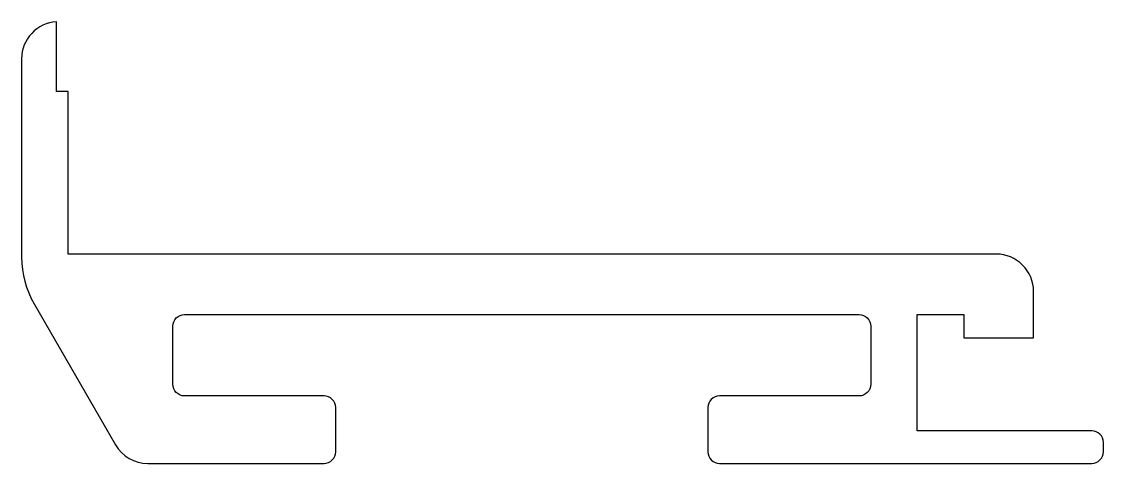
# Model space of a CAD drawing. Extents: x 231.1 to 277.6, y 252.5 to 271.5.
import ezdxf

# ---------------------------------------------------------------- set-up
doc = ezdxf.new("R2010")
doc.units = 0
doc.layers.add('ANA', color=220, linetype='CONTINUOUS')

msp = doc.modelspace()

# ---------------------------------------------------------------- linework, layer by layer
at = {"layer": 'ANA'}
msp.add_lwpolyline([(232.591, 271.454, 0.396012), (231.091, 269.857), (231.091, 261.323, 0.131652), (231.627, 259.323), (235.13, 253.257, 0.267949), (236.515, 252.457), (244.091, 252.457, 0.414214), (244.591, 252.957), (244.591, 254.857, 0.414214), (244.091, 255.357), (238.091, 255.357, -0.414214), (237.591, 255.857), (237.591, 258.357, -0.414214), (238.091, 258.857), (267.091, 258.857, -0.414214), (267.591, 258.357), (267.591, 255.857, -0.414214), (267.091, 255.357), (261.091, 255.357, 0.414214), (260.591, 254.857), (260.591, 252.957, 0.414214), (261.091, 252.457), (277.091, 252.457, 0.414214), (277.591, 252.957), (277.591, 253.357, 0.414214), (277.091, 253.857), (269.591, 253.857), (269.591, 258.857), (271.591, 258.857), (271.591, 257.857), (274.591, 257.857), (274.591, 259.857, 0.414214), (272.991, 261.457), (233.091, 261.457), (233.091, 268.457), (232.591, 268.457), (232.591, 271.457)], format="xyb", dxfattribs=at)

doc.saveas('drawing.dxf')
